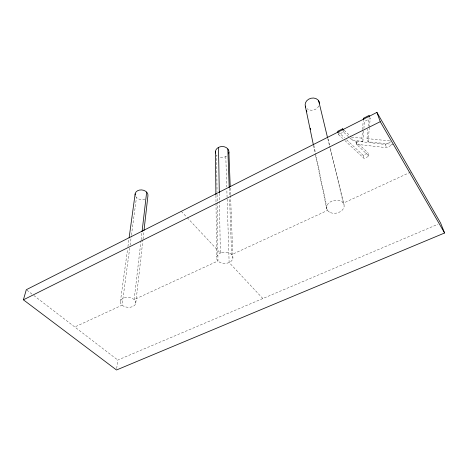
<?xml version="1.0" encoding="UTF-8"?>
<svg xmlns="http://www.w3.org/2000/svg" width="468" height="468" viewBox="0 0 468 468"><rect width="100%" height="100%" fill="white"/><g stroke="black" fill="none" stroke-linecap="round" stroke-linejoin="round"><path stroke-width="0.35" stroke-dasharray="2.34 1.75" d="M349.725 137.873L352.31 140.318L362.87 141.359L361.869 138.136L362.478 130.338M362.536 129.63L363.262 120.416M362.87 141.359L363.835 129.273M363.893 128.565L364.461 121.458L370.206 118.562L369.562 116.667M393.325 144.396L368.047 141.792L367.011 138.569L367.871 129.156M368.135 126.261L368.93 117.573M368.047 141.792L369.328 127.998M369.398 127.273L370.206 118.562M135.743 303.352A7.734 4.961 5 0 0 125.061 297.63A7.734 4.961 5 0 0 123.441 306.095A7.734 4.961 5 0 0 135.743 303.352L142.939 239.815M143.021 239.095L143.834 231.876M141.038 240.441L134.152 299.602L217.977 260.951L217.205 202.486M141.12 239.721L141.962 232.502M116.69 368.568L117.796 360.056L437.954 224.266M129.712 248.087L122.072 305.171L74.775 326.986M130.098 245.197L131.35 235.808M131.449 235.082L136.475 197.508M120.411 301.439L127.536 249.45M127.928 246.566L128.922 239.341M344.881 140.54L364.069 158.494L369.024 156.107L356.622 144.436L355.721 141.079L385.369 144.442L390.903 141.763M356.622 144.436L355.721 141.079M226.535 156.101L225.055 156.879A6.763 5.452 -1.4 0 1 219.925 157.131M337.978 132.625L338.487 134.55L343.518 132.011L349.21 137.387M346.648 139.809L363.086 155.236L368 152.855L369.024 156.107M356.68 144.302L386.515 147.677L392.705 144.694M410.483 172.177L343.301 203.159L329.612 146.285M361.869 138.136L351.38 137.101L352.31 140.318M367.011 138.569L389.979 140.944M26.869 290.154L33.222 295.039M33.795 295.483L117.796 360.056M338.165 131.841L344.53 137.814M338.487 134.55L342.751 138.54M355.668 141.207L368 152.855M344.179 130.279L350.865 136.609M181.297 211.331L186.732 217.146M187.229 217.673L220.346 253.089L219.451 201.375M262.84 298.537L229.127 262.478L226.851 189.885M217.053 155.569L216.573 154.984L217.058 191.523M385.369 144.442L386.515 147.677M363.086 155.236L364.069 158.494M342.991 130.092L343.518 132.011M328.167 138.984L329.7 145.343M330.385 148.169L344.021 204.709M327.735 138.464L329.443 145.571M313.876 145.413L315.373 152.562M315.526 153.276L327.495 210.448L231.613 254.662L229.601 198.555M313.484 145.378L314.976 152.515M315.572 155.37L326.74 208.921M230.262 188.142L230.513 194.711M230.537 195.443L232.912 258.19M229.238 188.358L229.501 195.642M225.804 156.487L226.758 186.978M219.311 193.366L219.434 200.649M217.099 194.448L217.193 201.755M215.923 195.413L216.005 202.714M216.011 203.44L216.608 257.447M145.01 199.076A6.458 4.856 7.1 0 1 135.621 196.373M318.901 105.92A7.266 6.02 -16.4 0 1 307.026 108.734M221.253 252.667L219.451 253.504A8.184 5.698 -1.4 0 0 217.392 260.331L218.55 261.553A8.184 5.698 -1.4 0 0 228.226 262.893L230.01 262.074A8.184 5.698 -1.4 0 0 232.192 255.288L231.046 254.042A8.184 5.698 -1.4 0 0 221.253 252.667M330.402 212.624A8.898 6.453 -11.8 0 0 344.15 206.4A8.898 6.453 -11.8 0 0 331.549 201.258A8.898 6.453 -11.8 0 0 330.402 212.624"/><path stroke-width="0.7" d="M363.314 119.709L363.425 118.287L369.129 115.403L369.562 116.667M143.998 230.431L147.923 195.776A6.458 4.856 7.1 0 0 141.523 189.914A6.458 4.856 7.1 0 0 135.17 195.127M142.044 231.783L146.659 192.102M129.115 237.896L135.153 193.851M23.4 299.818L26.296 289.715L376.915 112.408L440.64 223.125L444.6 232.988L116.509 369.989L23.4 299.818L380.25 121.668L376.915 112.408M343.664 129.788L342.635 128.817L337.639 131.344L337.978 132.625M380.25 121.668L444.6 232.988M363.425 118.287L363.841 119.556M342.635 128.817L342.991 130.092M318.667 100.784L327.565 137.756M306.546 110.395L306.844 111.829M310.284 128.261L310.588 129.694M305.294 106.107L313.338 144.665M228.91 152.392L230.209 186.685M227.828 149.011L229.209 187.627M218.515 147.478L219.299 192.635M215.438 151.626L215.912 194.682M228.53 153.785A6.763 5.452 -1.4 0 0 228.308 149.614L227.354 148.42A6.763 5.452 -1.4 0 0 219.264 147.075L217.778 147.87A6.763 5.452 -1.4 0 0 215.537 153.048M305.68 107.084A7.266 6.02 -16.4 0 1 311.033 98.239A7.266 6.02 -16.4 0 1 319.451 103.808"/></g></svg>
